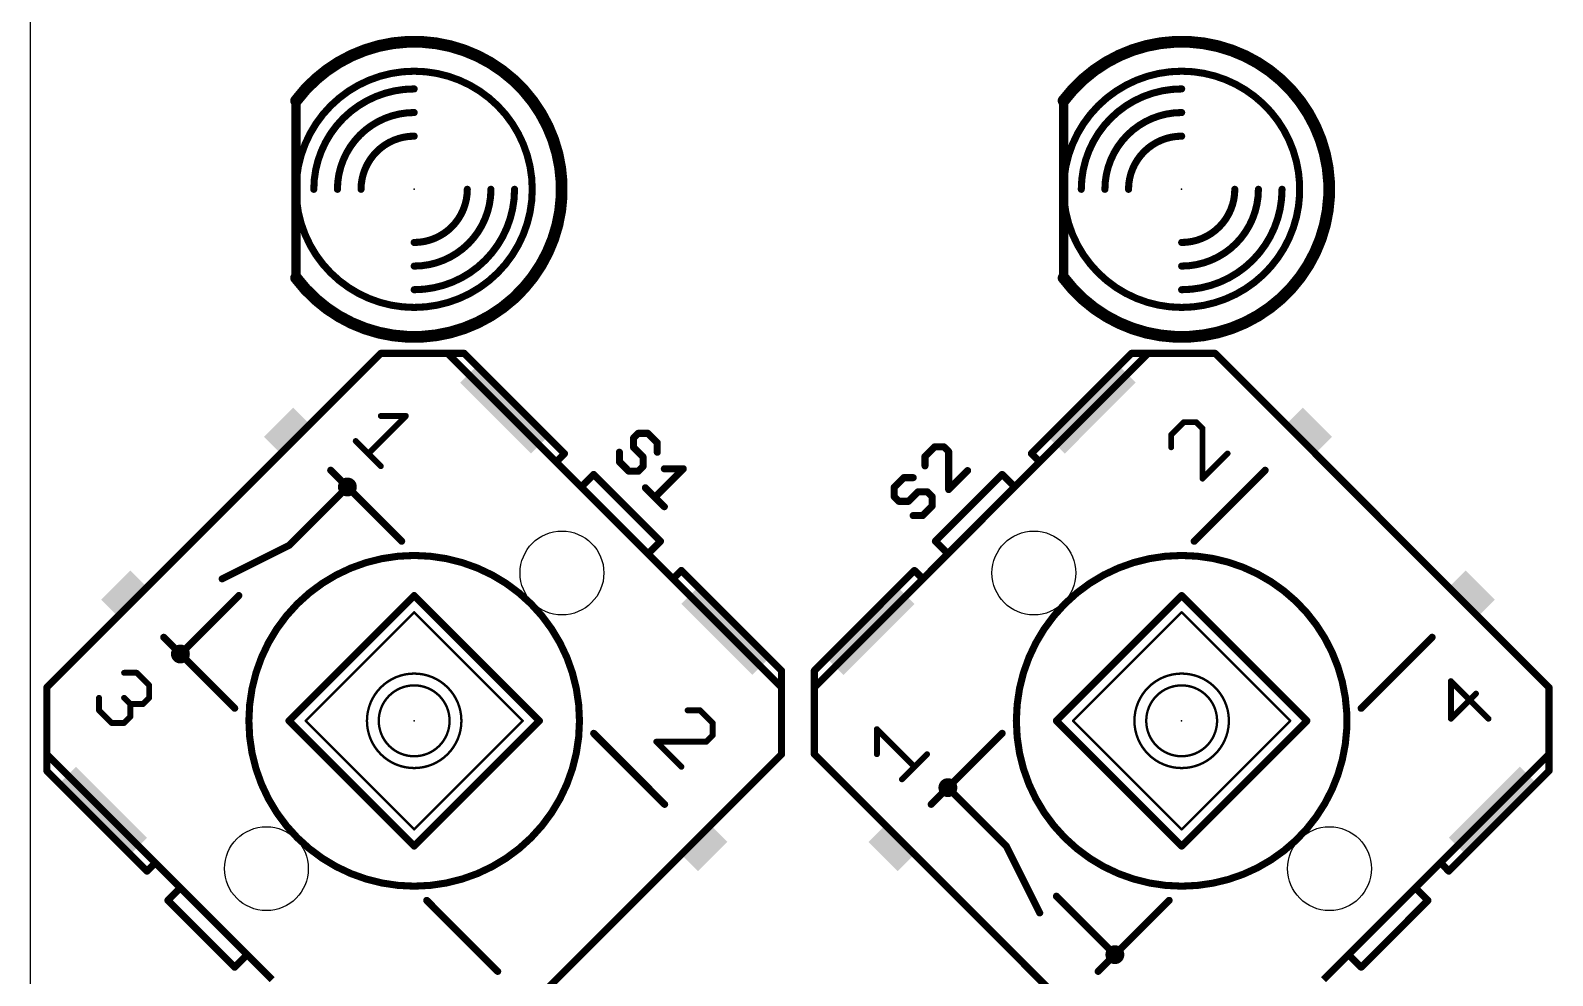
# Model space of a CAD drawing. Extents: x -50 to 50, y -5 to 146.
# Drawn here: x -24.77 to 7.98, y 9.76 to 30.09 of the extents above; entities that cross this region are included whole.
import ezdxf

# ---------------------------------------------------------------- set-up
doc = ezdxf.new("R2010")
doc.units = 0
for name, color, linetype in [('20', 7, 'CONTINUOUS'), ('21', 253, 'CONTINUOUS'), ('23', 7, 'CONTINUOUS'), ('25', 253, 'CONTINUOUS'), ('51', 253, 'CONTINUOUS')]:
    doc.layers.add(name, color=color, linetype=linetype)

# ---------------------------------------------------------------- blocks, each defined once
blk = doc.blocks.new('RECT')
blk.add_solid([(-0.5, -0.5), (0.5, -0.5), (-0.5, 0.5), (0.5, 0.5)])

msp = doc.modelspace()

# ---------------------------------------------------------------- linework, layer by layer
at = {"layer": '20'}
msp.add_line((-24.765, 4.445), (-24.765, 91.44), dxfattribs=at)
for centre in [(-13.3309, 18.419), (-3.179, 18.419), (-19.689, 12.0609), (3.179, 12.0609)]:
    msp.add_circle(centre, 0.9017, dxfattribs=at)
at = {"layer": '21'}
for points, const_width in [([(-19.05, 24.765, 3), (-19.05, 28.575)], 0.254), ([(-2.54, 24.765, 3), (-2.54, 28.575)], 0.254), ([(-16.51, 24.13, 1), (-16.51, 29.21, 1), (-16.51, 24.13)], 0.1524), ([(0, 24.13, 1), (0, 29.21, 1), (0, 24.13)], 0.1524), ([(-19.1008, 28.6131, 1), (-18.9992, 28.5369)], 0.127), ([(-18.9992, 28.575, 1), (-19.1008, 28.575)], 0.1016), ([(-2.5908, 28.6131, 1), (-2.4892, 28.5369)], 0.127), ([(-2.4892, 28.575, 1), (-2.5908, 28.575)], 0.1016), ([(-18.9992, 24.8031, 1), (-19.1008, 24.7269)], 0.127), ([(-2.4892, 24.8031, 1), (-2.5908, 24.7269)], 0.127), ([(-19.1008, 24.765, 1), (-18.9992, 24.765)], 0.1016), ([(-2.5908, 24.765, 1), (-2.4892, 24.765)], 0.1016), ([(-17.2284, 23.1807, 1), (-17.2284, 23.1045)], 0.0762), ([(-17.2015, 23.1157, 1), (-17.2553, 23.1695)], 0.0762), ([(-15.7915, 23.1807, 1), (-15.7915, 23.1045)], 0.0762), ([(-15.7646, 23.1695, 1), (-15.8184, 23.1157)], 0.0762), ([(-15.7915, 23.1045, 1), (-15.7915, 23.1807)], 0.0762), ([(-15.4054, 23.1695, 1), (-15.4592, 23.1157)], 0.0762), ([(-15.4323, 23.1045, 1), (-15.4323, 23.1807)], 0.0762), ([(-1.0776, 23.1807, 1), (-1.0776, 23.1045)], 0.0762), ([(-1.0507, 23.1157, 1), (-1.1045, 23.1695)], 0.0762), ([(-0.7184, 23.1807, 1), (-0.7184, 23.1045)], 0.0762), ([(-0.6915, 23.1157, 1), (-0.7453, 23.1695)], 0.0762), ([(-0.7184, 23.1045, 1), (-0.7184, 23.1807)], 0.0762), ([(0.7453, 23.1695, 1), (0.6915, 23.1157)], 0.0762), ([(0.7184, 23.1045, 1), (0.7184, 23.1807)], 0.0762), ([(-18.1533, 22.2714, 1), (-18.0995, 22.2176)], 0.0762), ([(1.5895, 22.2176, 1), (1.6433, 22.2714)], 0.0762), ([(-17.2278, 21.8276, 1), (-17.2278, 21.7642)], 0.0635), ([(-16.6661, 21.7735, 1), (-16.7111, 21.8183)], 0.0635), ([(-16.6886, 21.7642, 1), (-16.6886, 21.8276)], 0.0635), ([(0.0445, 21.6934, 1), (0.0445, 21.63)], 0.0635), ([(0.067, 21.6393, 1), (0.022, 21.6841)], 0.0635), ([(0.3366, 21.6843, 1), (0.2916, 21.6393)], 0.0635), ([(0.3141, 21.6301, 1), (0.3141, 21.6935)], 0.0635), ([(-17.7446, 21.2792, 1), (-17.7896, 21.2342)], 0.0635), ([(-0.1933, 21.3921, 1), (-0.2568, 21.3921)], 0.0635), ([(-0.2475, 21.4145, 1), (-0.2025, 21.3697)], 0.0635), ([(0.4808, 21.5269, 1), (0.4173, 21.5269)], 0.0635), ([(0.4265, 21.5044, 1), (0.4715, 21.5494)], 0.0635), ([(-17.5199, 21.0094, 1), (-17.4749, 20.9646)], 0.0635), ([(-13.2502, 20.9604, 1), (-13.304, 21.0142)], 0.0762), ([(-13.304, 20.9604, 1), (-13.2502, 21.0142)], 0.0762), ([(-3.2059, 21.0142, 1), (-3.2597, 20.9604)], 0.0762), ([(-3.2597, 21.0142, 1), (-3.2059, 20.9604)], 0.0762), ([(-0.2568, 21.1225, 1), (-0.1933, 21.1225)], 0.0635), ([(1.0107, 20.9652, 1), (0.9657, 21.0102)], 0.0635), ([(-17.2503, 20.6949, 1), (-17.2053, 20.7399)], 0.0635), ([(-13.4298, 20.8346, 1), (-13.4836, 20.7808)], 0.0762), ([(-13.4836, 20.8346, 1), (-13.4298, 20.7808)], 0.0762), ([(-13.4836, 20.7808, 1), (-13.4298, 20.8346)], 0.0762), ([(-3.0801, 20.8346, 1), (-3.0263, 20.7808)], 0.0762), ([(-3.0263, 20.7808, 1), (-3.0801, 20.8346)], 0.0762), ([(-3.0801, 20.7808, 1), (-3.0263, 20.8346)], 0.0762), ([(-19.9853, 20.3318, 1), (-20.0391, 20.3856)], 0.0762), ([(-12.8909, 20.2958, 1), (-12.9447, 20.242)], 0.0762), ([(-12.9447, 20.2958, 1), (-12.8909, 20.242)], 0.0762), ([(-12.9447, 20.242, 1), (-12.8909, 20.2958)], 0.0762), ([(-12.6215, 20.5652, 1), (-12.6753, 20.5114)], 0.0762), ([(-12.6215, 20.5114, 1), (-12.6753, 20.5652)], 0.0762), ([(-3.8346, 20.5652, 1), (-3.8884, 20.5114)], 0.0762), ([(-3.8346, 20.5114, 1), (-3.8884, 20.5652)], 0.0762), ([(-3.619, 20.2958, 1), (-3.5652, 20.242)], 0.0762), ([(-3.5652, 20.242, 1), (-3.619, 20.2958)], 0.0762), ([(-3.619, 20.242, 1), (-3.5652, 20.2958)], 0.0762), ([(0.4265, 20.471, 1), (0.4715, 20.426)], 0.0635), ([(0.4173, 20.4485, 1), (0.4808, 20.4485)], 0.0635), ([(3.5291, 20.3856, 1), (3.4753, 20.3318)], 0.0762), ([(-11.1847, 19.0746, 1), (-11.2385, 19.1284)], 0.0762), ([(-11.2385, 19.0746, 1), (-11.1847, 19.1284)], 0.0762), ([(-5.2714, 19.1284, 1), (-5.3252, 19.0746)], 0.0762), ([(-5.3252, 19.1284, 1), (-5.2714, 19.0746)], 0.0762), ([(-21.6556, 18.7691, 1), (-21.6018, 18.7153)], 0.0762), ([(-16.51, 11.684, 1), (-16.51, 18.796, 1), (-16.51, 11.684)], 0.1524), ([(-11.4541, 18.859, 1), (-11.5079, 18.8052)], 0.0762), ([(-11.5079, 18.859, 1), (-11.4541, 18.8052)], 0.0762), ([(-11.5079, 18.8052, 1), (-11.4541, 18.859)], 0.0762), ([(-5.0558, 18.859, 1), (-5.002, 18.8052)], 0.0762), ([(-5.002, 18.8052, 1), (-5.0558, 18.859)], 0.0762), ([(-5.0558, 18.8052, 1), (-5.002, 18.859)], 0.0762), ([(0, 11.684, 1), (0, 18.796, 1), (0, 11.684)], 0.1524), ([(5.0918, 18.7153, 1), (5.1456, 18.7691)], 0.0762), ([(-10.9153, 18.3201, 1), (-10.9691, 18.2663)], 0.0762), ([(-10.9691, 18.3201, 1), (-10.9153, 18.2663)], 0.0762), ([(-10.9691, 18.2663, 1), (-10.9153, 18.3201)], 0.0762), ([(-10.7357, 18.4997, 1), (-10.7895, 18.4459)], 0.0762), ([(-10.7357, 18.4459, 1), (-10.7895, 18.4997)], 0.0762), ([(-5.7204, 18.4997, 1), (-5.7742, 18.4459)], 0.0762), ([(-5.7204, 18.4459, 1), (-5.7742, 18.4997)], 0.0762), ([(-5.5946, 18.3201, 1), (-5.5408, 18.2663)], 0.0762), ([(-5.5408, 18.2663, 1), (-5.5946, 18.3201)], 0.0762), ([(-5.5946, 18.2663, 1), (-5.5408, 18.3201)], 0.0762), ([(-16.4831, 17.9609, 1), (-16.5369, 17.9071)], 0.0762), ([(-16.4831, 17.9071, 1), (-16.5369, 17.9609)], 0.0762), ([(0.0269, 17.9609, 1), (-0.0269, 17.9071)], 0.0762), ([(0.0269, 17.9071, 1), (-0.0269, 17.9609)], 0.0762), ([(-16.501, 17.5838, 1), (-16.519, 17.5658)], 0.0254), ([(-16.501, 17.5658, 1), (-16.519, 17.5838)], 0.0254), ([(0.009, 17.5838, 1), (-0.009, 17.5658)], 0.0254), ([(0.009, 17.5658, 1), (-0.009, 17.5838)], 0.0254), ([(-23.4876, 16.8295, 1), (-23.5414, 16.8833)], 0.0762), ([(7.0314, 16.8833, 1), (6.9776, 16.8295)], 0.0762), ([(-8.5692, 16.3176, 1), (-8.6454, 16.3176)], 0.0762), ([(-8.6342, 16.2907, 1), (-8.5804, 16.3445)], 0.0762), ([(-7.8645, 16.3176, 1), (-7.9407, 16.3176)], 0.0762), ([(-7.9295, 16.3445, 1), (-7.8757, 16.2907)], 0.0762), ([(-22.7505, 16.3049, 1), (-22.7505, 16.2415)], 0.0635), ([(-22.4584, 16.2957, 1), (-22.5034, 16.2507)], 0.0635), ([(-22.4809, 16.2415, 1), (-22.4809, 16.3049)], 0.0635), ([(-22.1796, 16.0036, 1), (-22.243, 16.0036)], 0.0635), ([(-22.2338, 15.9811, 1), (-22.1888, 16.0261)], 0.0635), ([(-16.51, 14.224, 1), (-16.51, 16.256, 1), (-16.51, 14.224)], 0.0508), ([(0, 14.224, 1), (0, 16.256, 1), (0, 14.224)], 0.0508), ([(5.8143, 16.1163, 1), (5.7693, 16.0715)], 0.0635), ([(5.8235, 16.0939, 1), (5.7601, 16.0939)], 0.0635), ([(-24.3745, 15.9584, 1), (-24.4507, 15.9584)], 0.0762), ([(-24.4395, 15.9853, 1), (-24.3857, 15.9315)], 0.0762), ([(-23.2581, 15.7339, 1), (-23.3215, 15.7339)], 0.0635), ([(-22.728, 15.7564, 1), (-22.773, 15.7114)], 0.0635), ([(-22.2429, 15.734, 1), (-22.1795, 15.734)], 0.0635), ([(-22.1888, 15.7115, 1), (-22.2336, 15.7565)], 0.0635), ([(-16.51, 14.478, 1), (-16.51, 16.002, 1), (-16.51, 14.478)], 0.0508), ([(-8.5692, 15.9584, 1), (-8.6454, 15.9584)], 0.0762), ([(-8.6454, 15.9584, 1), (-8.5692, 15.9584)], 0.0762), ([(-8.6342, 15.9315, 1), (-8.5804, 15.9853)], 0.0762), ([(-7.8645, 15.9584, 1), (-7.9407, 15.9584)], 0.0762), ([(-7.9407, 15.9584, 1), (-7.8645, 15.9584)], 0.0762), ([(-7.9295, 15.9853, 1), (-7.8757, 15.9315)], 0.0762), ([(0, 14.478, 1), (0, 16.002, 1), (0, 14.478)], 0.0508), ([(6.3536, 15.8019, 1), (6.3086, 15.8467)], 0.0635), ([(7.9407, 15.9584, 1), (7.8645, 15.9584)], 0.0762), ([(7.8757, 15.9315, 1), (7.9295, 15.9853)], 0.0762), ([(-23.2673, 15.4869, 1), (-23.3123, 15.4419)], 0.0635), ([(-23.3215, 15.4644, 1), (-23.2581, 15.4644)], 0.0635), ([(-22.6158, 15.631, 1), (-22.6158, 15.5675)], 0.0635), ([(-22.5841, 15.5992, 1), (-22.6475, 15.5992)], 0.0635), ([(-22.6383, 15.5767, 1), (-22.5933, 15.6217)], 0.0635), ([(-22.5932, 15.307, 1), (-22.6382, 15.352)], 0.0635), ([(-22.3685, 15.6217, 1), (-22.3237, 15.5767)], 0.0635), ([(-22.3461, 15.5675, 1), (-22.3461, 15.631)], 0.0635), ([(-10.6272, 15.4967, 1), (-10.6272, 15.4331)], 0.0635), ([(-10.3351, 15.4874, 1), (-10.3801, 15.4424)], 0.0635), ([(-10.3576, 15.4331, 1), (-10.3576, 15.4967)], 0.0635), ([(-23.0202, 15.2265, 1), (-23.0202, 15.1631)], 0.0635), ([(-23.0427, 15.1723, 1), (-22.9977, 15.2173)], 0.0635), ([(-22.773, 15.2172, 1), (-22.728, 15.1722)], 0.0635), ([(-22.7505, 15.163, 1), (-22.7505, 15.2264)], 0.0635), ([(-22.6474, 15.3295, 1), (-22.584, 15.3295)], 0.0635), ([(-19.1771, 15.2669, 1), (-19.2309, 15.2131)], 0.0762), ([(-19.2309, 15.2669, 1), (-19.1771, 15.2131)], 0.0762), ([(-18.8358, 15.249, 1), (-18.8538, 15.231)], 0.0254), ([(-18.8538, 15.249, 1), (-18.8358, 15.231)], 0.0254), ([(-14.1661, 15.231, 1), (-14.1841, 15.249)], 0.0254), ([(-14.1841, 15.231, 1), (-14.1661, 15.249)], 0.0254), ([(-13.789, 15.2131, 1), (-13.8428, 15.2669)], 0.0762), ([(-13.8428, 15.2131, 1), (-13.789, 15.2669)], 0.0762), ([(-10.0563, 15.1953, 1), (-10.1197, 15.1953)], 0.0635), ([(-10.1105, 15.1728, 1), (-10.0655, 15.2178)], 0.0635), ([(-6.5242, 15.0611, 1), (-6.5877, 15.0611)], 0.0635), ([(-6.5335, 15.0836, 1), (-6.5783, 15.0386)], 0.0635), ([(-2.6671, 15.2669, 1), (-2.7209, 15.2131)], 0.0762), ([(-2.7209, 15.2669, 1), (-2.6671, 15.2131)], 0.0762), ([(-2.3258, 15.249, 1), (-2.3438, 15.231)], 0.0254), ([(-2.3438, 15.249, 1), (-2.3258, 15.231)], 0.0254), ([(2.3438, 15.231, 1), (2.3258, 15.249)], 0.0254), ([(2.3258, 15.231, 1), (2.3438, 15.249)], 0.0254), ([(2.7209, 15.2131, 1), (2.6671, 15.2669)], 0.0762), ([(2.6671, 15.2131, 1), (2.7209, 15.2669)], 0.0762), ([(5.7694, 15.3074, 1), (5.8144, 15.2626)], 0.0635), ([(5.7602, 15.285, 1), (5.8236, 15.285)], 0.0635), ([(6.5781, 15.2626, 1), (6.6231, 15.3074)], 0.0635), ([(-11.2788, 14.8134, 1), (-11.3238, 14.7684)], 0.0635), ([(-11.3013, 14.8227, 1), (-11.3013, 14.7591)], 0.0635), ([(-10.2452, 14.8134, 1), (-10.2004, 14.7684)], 0.0635), ([(-10.2228, 14.7591, 1), (-10.2228, 14.8227)], 0.0635), ([(-10.1196, 14.9257, 1), (-10.0562, 14.9257)], 0.0635), ([(-10.0655, 14.9032, 1), (-10.1103, 14.9482)], 0.0635), ([(-24.3745, 14.5215, 1), (-24.4507, 14.5215)], 0.0762), ([(-24.4507, 14.5215, 1), (-24.3745, 14.5215)], 0.0762), ([(-24.3857, 14.5484, 1), (-24.4395, 14.4946)], 0.0762), ([(-8.6454, 14.5215, 1), (-8.5692, 14.5215)], 0.0762), ([(-8.5804, 14.4946, 1), (-8.6342, 14.5484)], 0.0762), ([(-7.9407, 14.5215, 1), (-7.8645, 14.5215)], 0.0762), ([(-7.8757, 14.5484, 1), (-7.9295, 14.4946)], 0.0762), ([(-6.5877, 14.5219, 1), (-6.5242, 14.5219)], 0.0635), ([(-5.455, 14.4994, 1), (-5.4998, 14.5444)], 0.0635), ([(7.9407, 14.5215, 1), (7.8645, 14.5215)], 0.0762), ([(7.8645, 14.5215, 1), (7.9407, 14.5215)], 0.0762), ([(7.9295, 14.4946, 1), (7.8757, 14.5484)], 0.0762), ([(-24.4507, 14.1623, 1), (-24.3745, 14.1623)], 0.0762), ([(-24.3857, 14.1892, 1), (-24.4395, 14.1354)], 0.0762), ([(-10.7845, 14.2291, 1), (-10.7395, 14.2741)], 0.0635), ([(-5.7694, 14.2298, 1), (-5.7246, 14.2748)], 0.0635), ([(7.8645, 14.1623, 1), (7.9407, 14.1623)], 0.0762), ([(7.9295, 14.1354, 1), (7.8757, 14.1892)], 0.0762), ([(-6.0391, 14.0052, 1), (-5.9943, 13.9602)], 0.0635), ([(-9.5323, 13.6504, 1), (-9.4785, 13.5966)], 0.0762), ([(-7.0314, 13.5966, 1), (-6.9776, 13.6504)], 0.0762), ([(-16.519, 12.9141, 1), (-16.501, 12.8961)], 0.0254), ([(-16.519, 12.8961, 1), (-16.501, 12.9141)], 0.0254), ([(-0.009, 12.9141, 1), (0.009, 12.8961)], 0.0254), ([(-0.009, 12.8961, 1), (0.009, 12.9141)], 0.0254), ([(-16.5369, 12.5728, 1), (-16.4831, 12.519)], 0.0762), ([(-16.5369, 12.519, 1), (-16.4831, 12.5728)], 0.0762), ([(-0.0269, 12.5728, 1), (0.0269, 12.519)], 0.0762), ([(-0.0269, 12.519, 1), (0.0269, 12.5728)], 0.0762), ([(-22.0508, 12.2136, 1), (-22.1046, 12.1598)], 0.0762), ([(-22.0508, 12.1598, 1), (-22.1046, 12.2136)], 0.0762), ([(-22.1046, 12.1598, 1), (-22.0508, 12.2136)], 0.0762), ([(5.5946, 12.2136, 1), (5.5408, 12.1598)], 0.0762), ([(5.5408, 12.2136, 1), (5.5946, 12.1598)], 0.0762), ([(5.5946, 12.1598, 1), (5.5408, 12.2136)], 0.0762), ([(-22.2842, 12.034, 1), (-22.2304, 11.9802)], 0.0762), ([(-22.2842, 11.9802, 1), (-22.2304, 12.034)], 0.0762), ([(-11.3643, 11.7108, 1), (-11.4181, 11.7646)], 0.0762), ([(-5.0918, 11.7646, 1), (-5.1456, 11.7108)], 0.0762), ([(5.7204, 12.034, 1), (5.7742, 11.9802)], 0.0762), ([(5.7204, 11.9802, 1), (5.7742, 12.034)], 0.0762), ([(-21.512, 11.6747, 1), (-21.5658, 11.6209)], 0.0762), ([(-21.512, 11.6209, 1), (-21.5658, 11.6747)], 0.0762), ([(-21.5658, 11.6209, 1), (-21.512, 11.6747)], 0.0762), ([(5.0558, 11.6747, 1), (5.002, 11.6209)], 0.0762), ([(5.002, 11.6747, 1), (5.0558, 11.6209)], 0.0762), ([(5.0558, 11.6209, 1), (5.002, 11.6747)], 0.0762), ([(-21.7814, 11.4053, 1), (-21.8352, 11.3515)], 0.0762), ([(-21.8352, 11.4053, 1), (-21.7814, 11.3515)], 0.0762), ([(5.3252, 11.3515, 1), (5.2714, 11.4053)], 0.0762), ([(5.2714, 11.3515, 1), (5.3252, 11.4053)], 0.0762), ([(-20.0752, 10.2379, 1), (-20.129, 10.1841)], 0.0762), ([(-20.0752, 10.1841, 1), (-20.129, 10.2379)], 0.0762), ([(-20.129, 10.1841, 1), (-20.0752, 10.2379)], 0.0762), ([(-13.0346, 10.1481, 1), (-12.9808, 10.0943)], 0.0762), ([(-3.5291, 10.0943, 1), (-3.4753, 10.1481)], 0.0762), ([(3.619, 10.2379, 1), (3.5652, 10.1841)], 0.0762), ([(3.5652, 10.2379, 1), (3.619, 10.1841)], 0.0762), ([(3.619, 10.1841, 1), (3.5652, 10.2379)], 0.0762), ([(-20.3984, 9.9685, 1), (-20.3446, 9.9147)], 0.0762), ([(-20.3984, 9.9147, 1), (-20.3446, 9.9685)], 0.0762), ([(3.8346, 9.9685, 1), (3.8884, 9.9147)], 0.0762), ([(3.8346, 9.9147, 1), (3.8884, 9.9685)], 0.0762)]:
    msp.add_lwpolyline(points, format="xyb", dxfattribs=dict(at, const_width=const_width))
for points, const_width in [([(-19.05, 28.575), (-19.05, 24.765)], 0.2032), ([(-2.54, 28.575), (-2.54, 24.765)], 0.2032), ([(-17.2284, 23.1426), (-18.1264, 22.2445)], 0.1524), ([(-15.7915, 23.1426), (-17.2284, 23.1426)], 0.1524), ([(-15.7915, 23.1426), (-13.4567, 20.8077)], 0.1524), ([(-15.7915, 23.1426), (-15.4323, 23.1426)], 0.1524), ([(-13.2771, 20.9873), (-15.4323, 23.1426)], 0.1524), ([(-1.0776, 23.1426), (-3.2328, 20.9873)], 0.1524), ([(-0.7184, 23.1426), (-3.0532, 20.8077)], 0.1524), ([(-0.7184, 23.1426), (-1.0776, 23.1426)], 0.1524), ([(0.7184, 23.1426), (-0.7184, 23.1426)], 0.1524), ([(0.7184, 23.1426), (1.6164, 22.2445)], 0.1524), ([(-16.6886, 21.7959), (-17.4974, 20.987)], 0.127), ([(-17.2278, 21.7959), (-16.6886, 21.7959)], 0.127), ([(0.0445, 21.6617), (-0.225, 21.3921)], 0.127), ([(0.3141, 21.6618), (0.0445, 21.6617)], 0.127), ([(0.449, 21.5269), (0.3141, 21.6618)], 0.127), ([(-17.7671, 21.2567), (-17.2278, 20.7174)], 0.127), ([(-0.225, 21.3921), (-0.225, 21.1225)], 0.127), ([(0.449, 20.4485), (0.449, 21.5269)], 0.127), ([(-13.2771, 20.9873), (-13.4567, 20.8077)], 0.1524), ([(-3.2328, 20.9873), (-3.0532, 20.8077)], 0.1524), ([(0.9882, 20.9877), (0.449, 20.4485)], 0.127), ([(-13.4567, 20.8077), (-12.9178, 20.2689)], 0.1524), ([(-3.0532, 20.8077), (-3.5921, 20.2689)], 0.1524), ([(-20.0122, 20.3587), (-21.6287, 18.7422)], 0.1524), ([(-12.9178, 20.2689), (-12.6484, 20.5383)], 0.1524), ([(-12.9178, 20.2689), (-11.481, 18.8321)], 0.1524), ([(-12.6484, 20.5383), (-11.2116, 19.1015)], 0.1524), ([(-5.2983, 19.1015), (-3.8615, 20.5383)], 0.1524), ([(-5.0289, 18.8321), (-3.5921, 20.2689)], 0.1524), ([(-3.8615, 20.5383), (-3.5921, 20.2689)], 0.1524), ([(3.5022, 20.3587), (5.1187, 18.7422)], 0.1524), ([(-11.2116, 19.1015), (-11.481, 18.8321)], 0.1524), ([(-5.0289, 18.8321), (-5.2983, 19.1015)], 0.1524), ([(-10.9422, 18.2932), (-11.481, 18.8321)], 0.1524), ([(-5.5677, 18.2932), (-5.0289, 18.8321)], 0.1524), ([(-10.7626, 18.4728), (-10.9422, 18.2932)], 0.1524), ([(-8.6073, 15.9584), (-10.9422, 18.2932)], 0.1524), ([(-8.6073, 16.3176), (-10.7626, 18.4728)], 0.1524), ([(-5.7473, 18.4728), (-7.9026, 16.3176)], 0.1524), ([(-7.9026, 15.9584), (-5.5677, 18.2932)], 0.1524), ([(-5.7473, 18.4728), (-5.5677, 18.2932)], 0.1524), ([(-16.51, 17.934), (-19.204, 15.24)], 0.1524), ([(-16.51, 17.934), (-13.8159, 15.24)], 0.1524), ([(-2.694, 15.24), (0, 17.934)], 0.1524), ([(2.694, 15.24), (0, 17.934)], 0.1524), ([(-16.51, 17.5748), (-18.8448, 15.24)], 0.0508), ([(-16.51, 17.5748), (-14.1751, 15.24)], 0.0508), ([(-2.3348, 15.24), (0, 17.5748)], 0.0508), ([(2.3348, 15.24), (0, 17.5748)], 0.0508), ([(-23.5145, 16.8564), (-24.4126, 15.9584)], 0.1524), ([(7.9026, 15.9584), (7.0045, 16.8564)], 0.1524), ([(-8.6073, 15.9584), (-8.6073, 16.3176)], 0.1524), ([(-7.9026, 15.9584), (-7.9026, 16.3176)], 0.1524), ([(-22.7505, 16.2732), (-22.4809, 16.2732)], 0.127), ([(-22.4809, 16.2732), (-22.2113, 16.0036)], 0.127), ([(-22.2113, 16.0036), (-22.2112, 15.734)], 0.127), ([(6.6006, 15.285), (5.7918, 16.0939)], 0.127), ([(5.7918, 16.0939), (5.7919, 15.285)], 0.127), ([(-24.4126, 15.9584), (-24.4126, 14.5215)], 0.1524), ([(-23.2898, 15.4644), (-23.2898, 15.7339)], 0.127), ([(-22.6158, 15.5992), (-22.7505, 15.7339)], 0.127), ([(-22.2112, 15.734), (-22.3461, 15.5992)], 0.127), ([(-8.6073, 14.5215), (-8.6073, 15.9584)], 0.1524), ([(-7.9026, 15.9584), (-7.9026, 14.5215)], 0.1524), ([(5.7919, 15.285), (6.3311, 15.8243)], 0.127), ([(7.9026, 14.5215), (7.9026, 15.9584)], 0.1524), ([(-23.0202, 15.1948), (-23.2898, 15.4644)], 0.127), ([(-22.6157, 15.3295), (-22.7505, 15.1947)], 0.127), ([(-22.3461, 15.5992), (-22.6158, 15.5992)], 0.127), ([(-22.6158, 15.5992), (-22.6157, 15.3295)], 0.127), ([(-10.3576, 15.4649), (-10.6272, 15.4649)], 0.127), ([(-10.088, 15.1953), (-10.3576, 15.4649)], 0.127), ([(-22.7505, 15.1947), (-23.0202, 15.1948)], 0.127), ([(-16.51, 12.5459), (-19.204, 15.24)], 0.1524), ([(-16.51, 12.9051), (-18.8448, 15.24)], 0.0508), ([(-16.51, 12.5459), (-13.8159, 15.24)], 0.1524), ([(-16.51, 12.9051), (-14.1751, 15.24)], 0.0508), ([(-10.0879, 14.9257), (-10.088, 15.1953)], 0.127), ([(-6.5559, 14.5219), (-6.5559, 15.0611)], 0.127), ([(-6.5559, 15.0611), (-5.747, 14.2523)], 0.127), ([(-2.694, 15.24), (0, 12.5459)], 0.1524), ([(-2.3348, 15.24), (0, 12.9051)], 0.0508), ([(2.694, 15.24), (0, 12.5459)], 0.1524), ([(2.3348, 15.24), (0, 12.9051)], 0.0508), ([(-10.762, 14.2516), (-11.3013, 14.7909)], 0.127), ([(-11.3013, 14.7909), (-10.2228, 14.7909)], 0.127), ([(-10.2228, 14.7909), (-10.0879, 14.9257)], 0.127), ([(-24.4126, 14.5215), (-22.0777, 12.1867)], 0.1524), ([(-24.4126, 14.1623), (-24.4126, 14.5215)], 0.1524), ([(-8.6073, 14.5215), (-9.5054, 13.6235)], 0.1524), ([(-7.9026, 14.5215), (-7.0045, 13.6235)], 0.1524), ([(-6.0167, 13.9827), (-5.4774, 14.5219)], 0.127), ([(5.5677, 12.1867), (7.9026, 14.5215)], 0.1524), ([(7.9026, 14.5215), (7.9026, 14.1623)], 0.1524), ([(-22.2573, 12.0071), (-24.4126, 14.1623)], 0.1524), ([(7.9026, 14.1623), (5.7473, 12.0071)], 0.1524), ([(-22.0777, 12.1867), (-22.2573, 12.0071)], 0.1524), ([(-22.0777, 12.1867), (-21.5389, 11.6478)], 0.1524), ([(5.0289, 11.6478), (5.5677, 12.1867)], 0.1524), ([(5.5677, 12.1867), (5.7473, 12.0071)], 0.1524), ([(-11.3912, 11.7377), (-13.0077, 10.1212)], 0.1524), ([(-5.1187, 11.7377), (-3.5022, 10.1212)], 0.1524), ([(-21.8083, 11.3784), (-21.5389, 11.6478)], 0.1524), ([(-21.5389, 11.6478), (-20.1021, 10.211)], 0.1524), ([(3.5921, 10.211), (5.0289, 11.6478)], 0.1524), ([(5.0289, 11.6478), (5.2983, 11.3784)], 0.1524), ([(-21.8083, 11.3784), (-20.3715, 9.9416)], 0.1524), ([(3.8615, 9.9416), (5.2983, 11.3784)], 0.1524), ([(-20.1021, 10.211), (-20.3715, 9.9416)], 0.1524), ([(-20.1021, 10.211), (-19.5632, 9.6722)], 0.1524), ([(3.0532, 9.6722), (3.5921, 10.211)], 0.1524), ([(3.8615, 9.9416), (3.5921, 10.211)], 0.1524)]:
    msp.add_lwpolyline(points, dxfattribs=dict(at, const_width=const_width))
at = {"layer": '23'}
for p in [(-16.51, 26.67), (0, 26.67), (-16.51, 15.24), (0, 15.24)]:
    msp.add_point(p, dxfattribs=at)
at = {"layer": '25', "const_width": 0.1524}
for points in [[(-11.7901, 21.3211), (-11.7902, 21.1174)], [(-11.6883, 21.4229), (-11.7901, 21.3211)], [(-11.4846, 21.423), (-11.6883, 21.4229)], [(-11.2809, 21.2193), (-11.4846, 21.423)], [(-11.2809, 21.0155), (-11.2809, 21.2193)], [(-12.0957, 20.8118), (-12.0957, 21.0155)], [(-11.7902, 21.1174), (-11.5865, 20.9137)], [(-11.5865, 20.9137), (-11.5864, 20.7099)], [(-5.3178, 21.1302), (-5.5215, 20.9265)], [(-5.5215, 20.9265), (-5.5214, 20.7228)], [(-5.114, 21.1302), (-5.3178, 21.1302)], [(-5.0122, 21.0284), (-5.114, 21.1302)], [(-5.0122, 20.2136), (-5.0122, 21.0284)], [(-11.892, 20.6081), (-12.0957, 20.8118)], [(-11.6883, 20.608), (-11.892, 20.6081)], [(-11.5864, 20.7099), (-11.6883, 20.608)], [(-10.7212, 20.6596), (-11.3323, 20.0484)], [(-11.1286, 20.6596), (-10.7212, 20.6596)], [(-4.6047, 20.621), (-5.0122, 20.2136)], [(-11.5361, 20.2522), (-11.1286, 19.8447)], [(-5.9793, 20.4688), (-6.183, 20.2651)], [(-6.183, 20.2651), (-6.1829, 20.0614)], [(-5.7755, 20.4688), (-5.9793, 20.4688)], [(-6.1829, 20.0614), (-6.0811, 19.9596)], [(-6.0811, 19.9596), (-5.8774, 19.9595)], [(-5.8774, 19.9595), (-5.6737, 20.1632)], [(-5.6737, 20.1632), (-5.4699, 20.1633)], [(-5.4699, 20.1633), (-5.368, 20.0614)], [(-5.368, 20.0614), (-5.3681, 19.8577)], [(-5.5718, 19.654), (-5.7755, 19.654)], [(-5.3681, 19.8577), (-5.5718, 19.654)]]:
    msp.add_lwpolyline(points, dxfattribs=at)
at = {"layer": '25', "const_width": 0.0762}
for points in [[(-11.752, 21.3211, 1), (-11.8282, 21.3211)], [(-11.817, 21.348, 1), (-11.7632, 21.2942)], [(-11.6883, 21.461, 1), (-11.6883, 21.3848)], [(-11.6614, 21.396, 1), (-11.7152, 21.4498)], [(-11.4577, 21.4499, 1), (-11.5115, 21.3961)], [(-11.4846, 21.3849, 1), (-11.4846, 21.4611)], [(-11.2428, 21.2193, 1), (-11.319, 21.2193)], [(-11.3078, 21.1924, 1), (-11.254, 21.2462)], [(-12.0576, 21.0155, 1), (-12.1338, 21.0155)], [(-11.8283, 21.1174, 1), (-11.7521, 21.1174)], [(-11.7633, 21.1443, 1), (-11.8171, 21.0905)], [(-11.5484, 20.9137, 1), (-11.6246, 20.9137)], [(-11.6134, 20.8868, 1), (-11.5596, 20.9406)], [(-11.319, 21.0155, 1), (-11.2428, 21.0155)], [(-5.4834, 20.9265, 1), (-5.5596, 20.9265)], [(-5.5484, 20.9534, 1), (-5.4946, 20.8996)], [(-5.3178, 21.1683, 1), (-5.3178, 21.0921)], [(-5.2909, 21.1033, 1), (-5.3447, 21.1571)], [(-5.0871, 21.1571, 1), (-5.1409, 21.1033)], [(-5.114, 21.0921, 1), (-5.114, 21.1683)], [(-4.9741, 21.0284, 1), (-5.0503, 21.0284)], [(-5.0391, 21.0015, 1), (-4.9853, 21.0553)], [(-12.1338, 20.8118, 1), (-12.0576, 20.8118)], [(-12.0688, 20.8387, 1), (-12.1226, 20.7849)], [(-11.892, 20.6462, 1), (-11.892, 20.57)], [(-11.9189, 20.5812, 1), (-11.8651, 20.635)], [(-11.7152, 20.6349, 1), (-11.6614, 20.5811)], [(-11.6883, 20.5699, 1), (-11.6883, 20.6461)], [(-11.6245, 20.7099, 1), (-11.5483, 20.7099)], [(-11.5595, 20.683, 1), (-11.6133, 20.7368)], [(-11.1286, 20.6977, 1), (-11.1286, 20.6215)], [(-10.6943, 20.6327, 1), (-10.7481, 20.6865)], [(-10.7212, 20.6215, 1), (-10.7212, 20.6977)], [(-5.5595, 20.7228, 1), (-5.4833, 20.7228)], [(-4.5778, 20.5941, 1), (-4.6316, 20.6479)], [(-11.5092, 20.2791, 1), (-11.563, 20.2253)], [(-6.1449, 20.2651, 1), (-6.2211, 20.2651)], [(-6.2099, 20.292, 1), (-6.1561, 20.2382)], [(-5.9793, 20.5069, 1), (-5.9793, 20.4307)], [(-5.9524, 20.4419, 1), (-6.0062, 20.4957)], [(-5.7755, 20.4307, 1), (-5.7755, 20.5069)], [(-11.3592, 20.0753, 1), (-11.3054, 20.0215)], [(-6.221, 20.0614, 1), (-6.1448, 20.0614)], [(-6.156, 20.0883, 1), (-6.2098, 20.0345)], [(-6.0811, 19.9977, 1), (-6.0811, 19.9215)], [(-6.108, 19.9327, 1), (-6.0542, 19.9865)], [(-5.9043, 19.9864, 1), (-5.8505, 19.9326)], [(-5.8774, 19.9214, 1), (-5.8774, 19.9976)], [(-5.6737, 20.2013, 1), (-5.6737, 20.1251)], [(-5.6468, 20.1363, 1), (-5.7006, 20.1901)], [(-5.443, 20.1902, 1), (-5.4968, 20.1364)], [(-5.4699, 20.1252, 1), (-5.4699, 20.2014)], [(-5.3299, 20.0614, 1), (-5.4061, 20.0614)], [(-5.3949, 20.0345, 1), (-5.3411, 20.0883)], [(-5.0503, 20.2136, 1), (-4.9741, 20.2136)], [(-5.0391, 20.2405, 1), (-4.9853, 20.1867)], [(-11.1555, 19.8178, 1), (-11.1017, 19.8716)], [(-5.7755, 19.6921, 1), (-5.7755, 19.6159)], [(-5.5987, 19.6809, 1), (-5.5449, 19.6271)], [(-5.5718, 19.6159, 1), (-5.5718, 19.6921)], [(-5.4062, 19.8577, 1), (-5.33, 19.8577)], [(-5.3412, 19.8308, 1), (-5.395, 19.8846)]]:
    msp.add_lwpolyline(points, format="xyb", dxfattribs=at)
at = {"layer": '51'}
for points, const_width in [([(-16.51, 28.829, 0.4142), (-18.669, 26.67)], 0.1524), ([(-16.51, 28.7909, 1), (-16.51, 28.8671)], 0.0762), ([(0, 28.829, 0.4142), (-2.159, 26.67)], 0.1524), ([(0, 28.7909, 1), (0, 28.8671)], 0.0762), ([(-16.51, 28.321, 0.4142), (-18.161, 26.67)], 0.1524), ([(-16.51, 28.2829, 1), (-16.51, 28.3591)], 0.0762), ([(0, 28.321, 0.4142), (-1.651, 26.67)], 0.1524), ([(0, 28.2829, 1), (0, 28.3591)], 0.0762), ([(-16.51, 27.813, 0.4142), (-17.653, 26.67)], 0.1524), ([(-16.51, 27.7749, 1), (-16.51, 27.8511)], 0.0762), ([(0, 27.813, 0.4142), (-1.143, 26.67)], 0.1524), ([(0, 27.7749, 1), (0, 27.8511)], 0.0762), ([(-18.7071, 26.67, 1), (-18.6309, 26.67)], 0.0762), ([(-18.1991, 26.67, 1), (-18.1229, 26.67)], 0.0762), ([(-17.6911, 26.67, 1), (-17.6149, 26.67)], 0.0762), ([(-16.51, 25.527, 0.4142), (-15.367, 26.67)], 0.1524), ([(-16.51, 25.019, 0.4142), (-14.859, 26.67)], 0.1524), ([(-16.51, 24.511, 0.4142), (-14.351, 26.67)], 0.1524), ([(-15.3289, 26.67, 1), (-15.4051, 26.67)], 0.0762), ([(-14.8209, 26.67, 1), (-14.8971, 26.67)], 0.0762), ([(-14.3129, 26.67, 1), (-14.3891, 26.67)], 0.0762), ([(-2.1971, 26.67, 1), (-2.1209, 26.67)], 0.0762), ([(-1.6891, 26.67, 1), (-1.6129, 26.67)], 0.0762), ([(-1.1811, 26.67, 1), (-1.1049, 26.67)], 0.0762), ([(0, 25.527, 0.4142), (1.143, 26.67)], 0.1524), ([(0, 25.019, 0.4142), (1.651, 26.67)], 0.1524), ([(0, 24.511, 0.4142), (2.159, 26.67)], 0.1524), ([(1.1811, 26.67, 1), (1.1049, 26.67)], 0.0762), ([(1.6891, 26.67, 1), (1.6129, 26.67)], 0.0762), ([(2.1971, 26.67, 1), (2.1209, 26.67)], 0.0762), ([(-16.51, 25.5651, 1), (-16.51, 25.4889)], 0.0762), ([(0, 25.5651, 1), (0, 25.4889)], 0.0762), ([(-16.51, 25.0571, 1), (-16.51, 24.9809)], 0.0762), ([(0, 25.0571, 1), (0, 24.9809)], 0.0762), ([(-16.51, 24.5491, 1), (-16.51, 24.4729)], 0.0762), ([(0, 24.5491, 1), (0, 24.4729)], 0.0762), ([(-18.0995, 22.2176, 1), (-18.1533, 22.2714)], 0.0762), ([(1.6433, 22.2714, 1), (1.5895, 22.2176)], 0.0762), ([(-18.2791, 20.655, 1), (-18.3329, 20.6012)], 0.0762), ([(1.8229, 20.6012, 1), (1.7691, 20.655)], 0.0762), ([(-20.0391, 20.3856, 1), (-19.9853, 20.3318)], 0.0762), ([(-17.9468, 20.1419, 1), (-17.9468, 20.3959, 1), (-17.9468, 20.1419)], 0.1524), ([(-17.9199, 20.2958, 1), (-17.9737, 20.242)], 0.0762), ([(-17.9199, 20.242, 1), (-17.9737, 20.2958)], 0.0762), ([(-17.9737, 20.242, 1), (-17.9199, 20.2958)], 0.0762), ([(3.4753, 20.3318, 1), (3.5291, 20.3856)], 0.0762), ([(-19.2309, 19.0386, 1), (-19.1771, 18.9848)], 0.0762), ([(-19.187, 18.9776, 1), (-19.221, 19.0458)], 0.0762), ([(-16.8063, 19.0746, 1), (-16.7525, 19.1284)], 0.0762), ([(0.2425, 19.1284, 1), (0.2963, 19.0746)], 0.0762), ([(-21.6018, 18.7153, 1), (-21.6556, 18.7691)], 0.0762), ([(5.1456, 18.7691, 1), (5.0918, 18.7153)], 0.0762), ([(-20.6579, 18.3273, 1), (-20.6239, 18.2591)], 0.0762), ([(-20.2548, 17.9071, 1), (-20.3086, 17.9609)], 0.0762), ([(-21.8712, 17.0629, 1), (-21.925, 17.0091)], 0.0762), ([(5.415, 17.0091, 1), (5.3612, 17.0629)], 0.0762), ([(-23.5414, 16.8833, 1), (-23.4876, 16.8295)], 0.0762), ([(-21.5389, 16.5498, 1), (-21.5389, 16.8038, 1), (-21.5389, 16.5498)], 0.1524), ([(-21.512, 16.7037, 1), (-21.5658, 16.6499)], 0.0762), ([(-21.5658, 16.7037, 1), (-21.512, 16.6499)], 0.0762), ([(-21.5658, 16.6499, 1), (-21.512, 16.7037)], 0.0762), ([(6.9776, 16.8295, 1), (7.0314, 16.8833)], 0.0762), ([(-20.3984, 15.4825, 1), (-20.3446, 15.5363)], 0.0762), ([(3.8346, 15.5363, 1), (3.8884, 15.4825)], 0.0762), ([(-12.6215, 14.9974, 1), (-12.6753, 14.9436)], 0.0762), ([(-3.8346, 14.9436, 1), (-3.8884, 14.9974)], 0.0762), ([(-5.0289, 13.6761, 1), (-5.0289, 13.9301, 1), (-5.0289, 13.6761)], 0.1524), ([(-5.002, 13.83, 1), (-5.0558, 13.7762)], 0.0762), ([(-5.0558, 13.83, 1), (-5.002, 13.7762)], 0.0762), ([(-5.002, 13.7762, 1), (-5.0558, 13.83)], 0.0762), ([(-11.1487, 13.417, 1), (-11.0949, 13.4708)], 0.0762), ([(-9.4785, 13.5966, 1), (-9.5323, 13.6504)], 0.0762), ([(-6.9776, 13.6504, 1), (-7.0314, 13.5966)], 0.0762), ([(-5.415, 13.4708, 1), (-5.3612, 13.417)], 0.0762), ([(-3.7376, 12.5629, 1), (-3.8058, 12.5289)], 0.0762), ([(-3.7986, 12.519, 1), (-3.7448, 12.5728)], 0.0762), ([(-11.4181, 11.7646, 1), (-11.3643, 11.7108)], 0.0762), ([(-5.1456, 11.7108, 1), (-5.0918, 11.7646)], 0.0762), ([(-2.6671, 11.4951, 1), (-2.7209, 11.4413)], 0.0762), ([(-16.2136, 11.4053, 1), (-16.2674, 11.3515)], 0.0762), ([(-3.0873, 11.092, 1), (-3.0191, 11.126)], 0.0762), ([(-0.2425, 11.3515, 1), (-0.2963, 11.4053)], 0.0762), ([(-12.9808, 10.0943, 1), (-13.0346, 10.1481)], 0.0762), ([(-3.4753, 10.1481, 1), (-3.5291, 10.0943)], 0.0762), ([(-1.4368, 10.084, 1), (-1.4368, 10.338, 1), (-1.4368, 10.084)], 0.1524), ([(-1.4637, 10.2379, 1), (-1.4099, 10.1841)], 0.0762), ([(-1.4099, 10.1841, 1), (-1.4637, 10.2379)], 0.0762), ([(-1.4637, 10.1841, 1), (-1.4099, 10.2379)], 0.0762), ([(-14.7408, 9.8249, 1), (-14.687, 9.8787)], 0.0762), ([(-1.8229, 9.8787, 1), (-1.7691, 9.8249)], 0.0762)]:
    msp.add_lwpolyline(points, format="xyb", dxfattribs=dict(at, const_width=const_width))
at = {"layer": '51', "const_width": 0.1524}
for points in [[(-20.0122, 20.3587), (-18.1264, 22.2445)], [(3.5022, 20.3587), (1.6164, 22.2445)], [(-18.306, 20.6281), (-17.9468, 20.2689)], [(0.2694, 19.1015), (1.796, 20.6281)], [(-17.9468, 20.2689), (-19.204, 19.0117)], [(-17.9468, 20.2689), (-16.7794, 19.1015)], [(-19.204, 19.0117), (-20.6409, 18.2932)], [(-23.5145, 16.8564), (-21.6287, 18.7422)], [(7.0045, 16.8564), (5.1187, 18.7422)], [(-20.2817, 17.934), (-21.5389, 16.6768)], [(-21.8981, 17.036), (-21.5389, 16.6768)], [(3.8615, 15.5094), (5.3881, 17.036)], [(-21.5389, 16.6768), (-20.3715, 15.5094)], [(-12.6484, 14.9705), (-11.1218, 13.4439)], [(-5.0289, 13.8031), (-3.8615, 14.9705)], [(-5.3881, 13.4439), (-5.0289, 13.8031)], [(-5.0289, 13.8031), (-3.7717, 12.5459)], [(-11.3912, 11.7377), (-9.5054, 13.6235)], [(-5.1187, 11.7377), (-7.0045, 13.6235)], [(-3.7717, 12.5459), (-3.0532, 11.109)], [(-2.694, 11.4682), (-1.4368, 10.211)], [(-16.2405, 11.3784), (-14.7139, 9.8518)], [(-1.4368, 10.211), (-0.2694, 11.3784)], [(-14.8935, 8.2354), (-13.0077, 10.1212)], [(-1.6164, 8.2354), (-3.5022, 10.1212)], [(-1.796, 9.8518), (-1.4368, 10.211)]]:
    msp.add_lwpolyline(points, dxfattribs=at)

# ---------------------------------------------------------------- block references
at = {"layer": '21', "xscale": 2.159, "yscale": 0.508}
for p, rotation in [((-14.5792, 21.9302), 315), ((-1.9307, 21.9302), 45), ((-9.8197, 17.1707), 315), ((-6.6902, 17.1707), 45), ((-23.2002, 13.3092), 315), ((6.6902, 13.3092), 45)]:
    msp.add_blockref('RECT', p, dxfattribs=dict(at, rotation=rotation))
at = {"layer": '51', "xscale": 0.508, "yscale": 0.889}
for p, rotation in [((-19.2489, 21.4812), 315), ((2.7389, 21.4812), 45), ((-22.7512, 17.9789), 315), ((6.2412, 17.9789), 45), ((-10.2687, 12.501), 315), ((-6.2412, 12.501), 45)]:
    msp.add_blockref('RECT', p, dxfattribs=dict(at, rotation=rotation))

doc.saveas('drawing.dxf')
